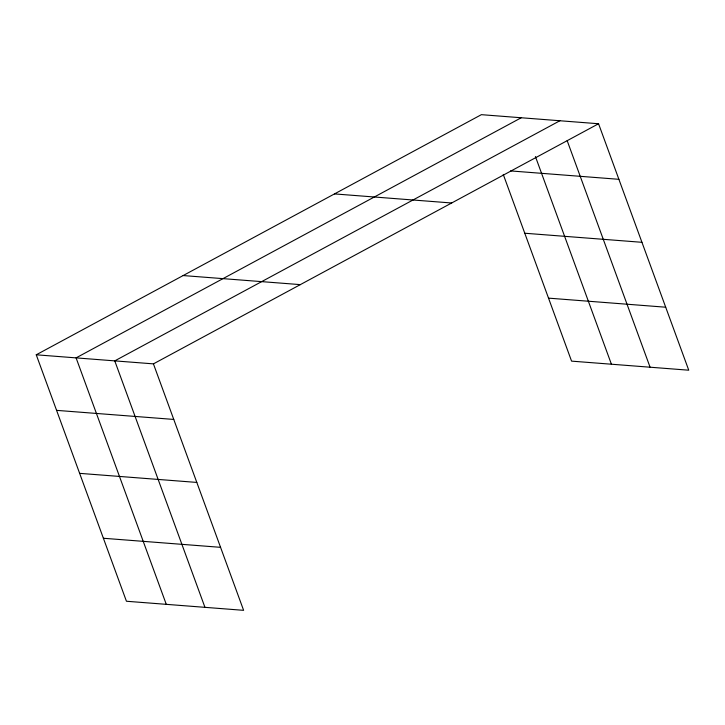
<?xml version="1.0" encoding="UTF-8"?>
<svg xmlns="http://www.w3.org/2000/svg" width="725" height="725" viewBox="0 0 725 725"><rect width="100%" height="100%" fill="white"/><g stroke="black" fill="none" stroke-linecap="round" stroke-linejoin="round"><path stroke-width="1.09" d="M36.25 354.797L153.428 363.868L243.618 610.332L126.44 601.252L36.25 354.797L481.382 114.668L598.56 123.748L688.75 370.203L571.572 361.132L503.259 174.435M521.221 117.758L76.089 357.878L166.279 604.342M559.89 120.749L114.758 360.878L204.948 607.332M153.428 363.868L598.56 123.748M510.572 170.919L618.896 179.311M334.488 193.91L451.666 202.991M524.773 233.233L641.942 242.304M548.526 298.138L665.695 307.21M183.144 275.554L300.322 284.626M56.586 410.359L173.755 419.431M79.641 473.353L196.81 482.424M103.385 538.258L220.563 547.33M567.177 140.668L650.08 367.212M535.422 156.546L611.411 364.213"/></g></svg>
